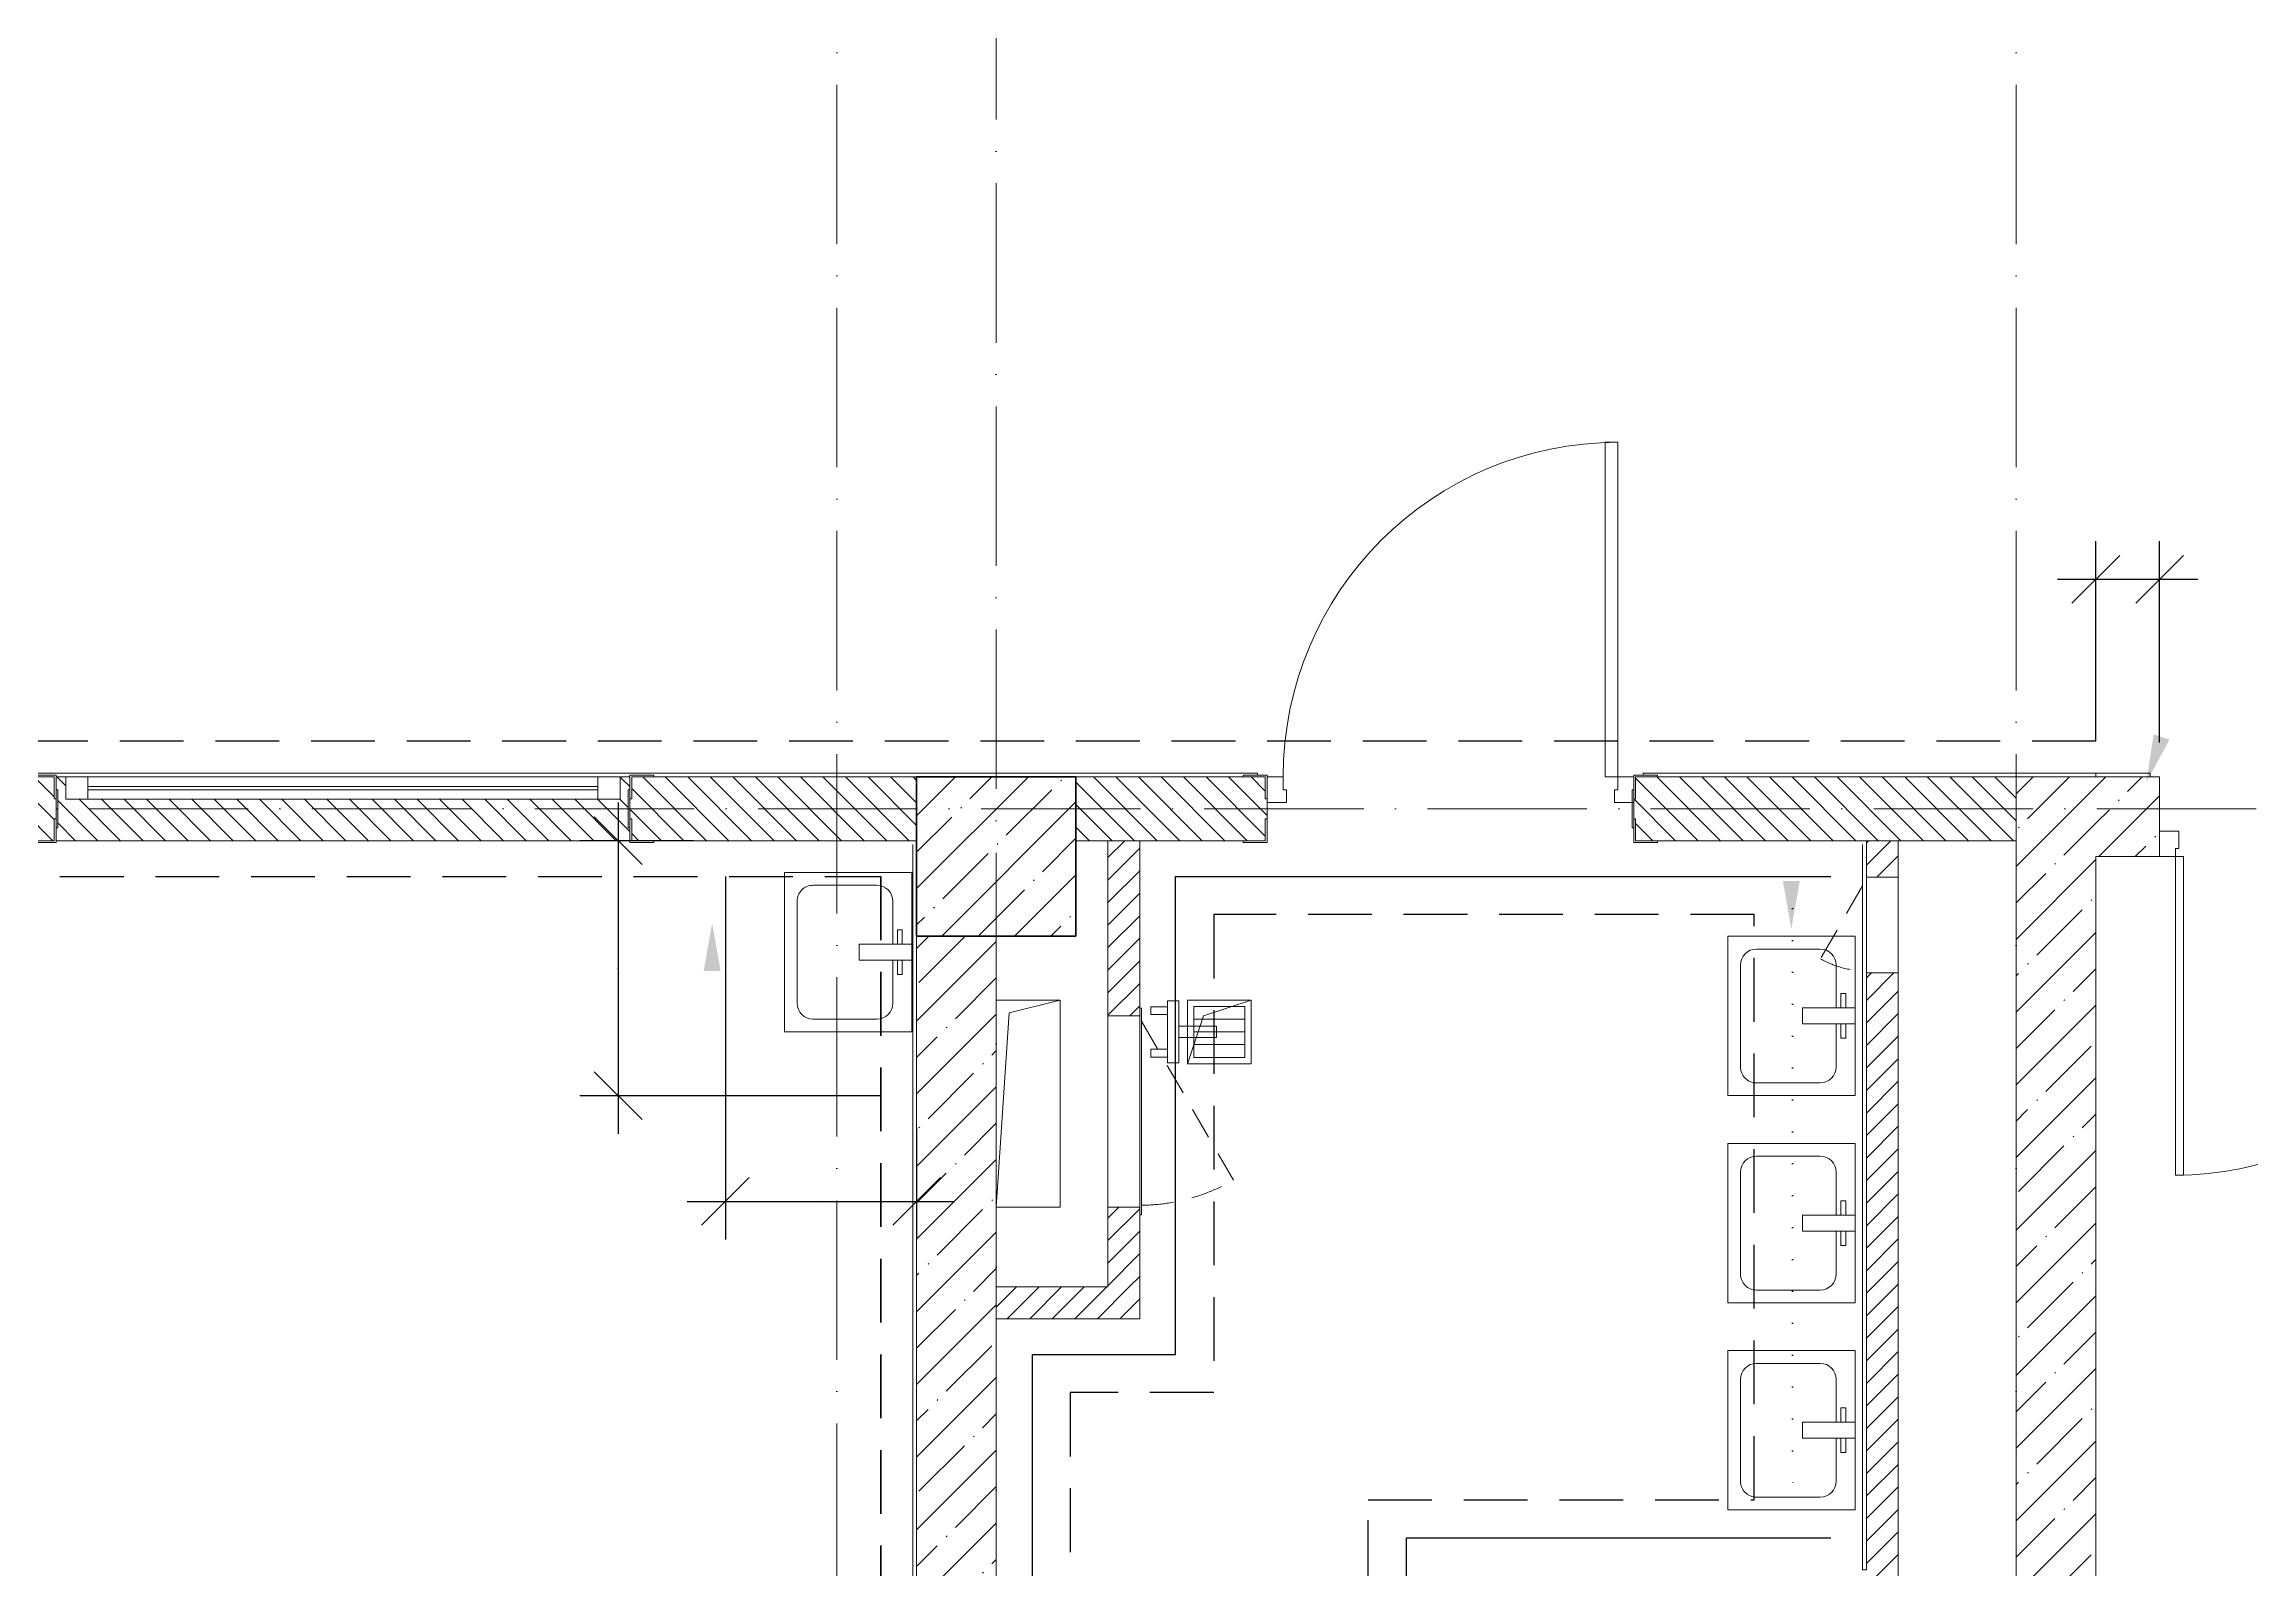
# Model space of a CAD drawing. Header units: millimetres. Extents: x -213536 to 1564669, y -45299 to 942238.
# Drawn here: x 492028 to 498955, y 507414 to 512202 of the extents above; entities that cross this region are included whole.
import ezdxf

# ---------------------------------------------------------------- set-up
doc = ezdxf.new("R2010")
doc.units = ezdxf.units.MM
for name, pattern in [('01 Штриховая _2 мм_', [300, 200, -100]), ('200_ШТРИХ_ш1п0_6_', [160, 100, -60]), ('50_200_ШТРИХ_1Т_ш5_п1_п1_', [700, 500, -100, 0, -100]), ('Пунктирная 1мм', [100, 0, -100]), ('Штриховая _2 мм - 1 мм_', [300, 200, -100])]:
    doc.linetypes.add(name, pattern=pattern)
for name, color, linetype, lineweight in [('0-1', 7, 'Continuous', 5), ('0-2', 7, 'Continuous', 9), ('3) ЖБ 4м', 3, 'Continuous', 30), ('Каркас_Импост', 7, 'Continuous', 13), ('Каркас_Импост-1', 7, 'Continuous', 9), ('Линии', 7, 'Continuous', 9), ('Несущие колонны', 7, 'Continuous', 9), ('Несущие колонны-1', 7, 'Continuous', 35), ('Обобщенные модели', 7, 'Continuous', 9), ('Общие ребра', 7, 'Continuous', 9), ('Окна', 7, 'Continuous', 9), ('Оси-2', 7, '50_200_ШТРИХ_1Т_ш5_п1_п1_', 9), ('Остекление-1', 7, 'Continuous', 9), ('Открывание в плане-2', 7, '200_ШТРИХ_ш1п0_6_', 9), ('Открывание-1', 7, 'Continuous', 9), ('Панель', 7, 'Continuous', 13), ('Размеры', 7, 'Continuous', 15), ('СТ-1_16', 7, '01 Штриховая _2 мм_', 90), ('Стены', 7, 'Continuous', 9), ('Стены-1', 7, 'Continuous', 13), ('Текстовые примечания', 7, 'Continuous', 9), ('Штриховка разреза-1', 7, 'Continuous', 9)]:
    doc.layers.add(name, color=color, linetype=linetype, lineweight=lineweight)
for name, color, linetype, lineweight, true_color in [('Сантехнические приборы-1', 7, 'Continuous', 9, 0xaaaaaa), ('СТ-11', 7, 'Continuous', 90, 0x800080), ('СТ-12', 4, 'Пунктирная 1мм', 90, 0x00ffff), ('СТ-1_1', 7, 'Штриховая _2 мм - 1 мм_', 90, 0x888888), ('СТ-1_13', 7, '01 Штриховая _2 мм_', 90, 0xd5d3c7)]:
    doc.layers.add(name, color=color, linetype=linetype, lineweight=lineweight, true_color=true_color)
doc.layers.get('0-2').off()
doc.styles.add('ISOCPEUR_I_1', font='isocpeui.ttf', dxfattribs={"width": 0.85, "height": 2.5})
doc.dimstyles.new('ISO-2_5_0_9К', dxfattribs={"dimscale": 304.8, "dimtxt": 248.995294, "dimasz": 0.492126, "dimexe": 0.393701, "dimexo": 0.328084, "dimgap": 0, "dimtad": 1, "dimdec": 0, "dimzin": 0, "dimdsep": 46, "dimtxsty": 'ISOCPEUR_I_1', "dimblk1": 'OBLIQUE', "dimblk2": 'OBLIQUE', "dimsah": 1, "dimcen": 0.09, "dimdle": 0.393701, "dimazin": 0, "dimtfac": 1, "dimtdec": 4, "dimtix": 1, "dimtmove": 0, "dimatfit": 3, "dimfxl": 1, "dimtvp": 1, "dimtolj": 1, "dimtzin": 0, "dimarcsym": 2})
pattern_1 = [(45, (0, 0), (-114.04925, 114.04925), []), (45, (114.05, 0), (-114.04925, 114.04925), [201.612, -40.322, 3.353, -36.97])]
pattern_2 = [(45, (0, 0), (-35.35534, 35.35534), [])]
pattern_3 = [(135, (0, 0), (-35.35534, -35.35534), [])]

# ---------------------------------------------------------------- blocks, each defined once
blk = doc.blocks.new('_Oblique')
at = {"color": 0, "linetype": 'ByBlock', "lineweight": -2}
blk.add_line((-0.5, -0.5), (0.5, 0.5), dxfattribs=at)
blk = doc.blocks.new('*D3995')
at = {"layer": 'Defpoints', "color": 0, "lineweight": 30, "transparency": 16777216}
for p in [(498666, 510522.6), (498466, 509914.4), (498666, 509910.4)]:
    blk.add_point(p, dxfattribs=at)
at = {"layer": 'Размеры', "color": 0, "lineweight": -2, "transparency": 16777216}
for p, q in [((498466, 510014.4), (498466, 510642.6)), ((498666, 510010.4), (498666, 510642.6)), ((498346, 510522.6), (498786, 510522.6))]:
    blk.add_line(p, q, dxfattribs=at)
at = {"layer": 'Размеры', "color": 0, "lineweight": -2, "transparency": 16777216, "xscale": 150, "yscale": 150, "zscale": 150, "rotation": 180}
blk.add_blockref('_Oblique', (498466, 510522.6), dxfattribs=at)
at = {"layer": 'Размеры', "color": 0, "lineweight": -2, "transparency": 16777216, "xscale": 150, "yscale": 150, "zscale": 150}
blk.add_blockref('_Oblique', (498666, 510522.6), dxfattribs=at)
at = {"layer": 'Размеры', "color": 0, "transparency": 16777216, "insert": (498566, 510523.9), "char_height": 2.5, "width": 568.858, "attachment_point": 5, "style": 'ISOCPEUR_I_1'}
blk.add_mtext('\\A1;200', dxfattribs=at)
blk = doc.blocks.new('*D3996')
at = {"layer": 'Defpoints', "color": 0, "lineweight": 30, "transparency": 16777216}
for p in [(494166, 509690.4), (494766, 508902.1), (494766, 508570.7)]:
    blk.add_point(p, dxfattribs=at)
at = {"layer": 'Размеры', "color": 0, "lineweight": -2, "transparency": 16777216}
for p, q in [((494166, 509590.4), (494166, 508450.7)), ((494766, 508802.1), (494766, 508450.7)), ((494046, 508570.7), (494886, 508570.7))]:
    blk.add_line(p, q, dxfattribs=at)
at = {"layer": 'Размеры', "color": 0, "lineweight": -2, "transparency": 16777216, "xscale": 150, "yscale": 150, "zscale": 150, "rotation": 180}
blk.add_blockref('_Oblique', (494166, 508570.7), dxfattribs=at)
at = {"layer": 'Размеры', "color": 0, "lineweight": -2, "transparency": 16777216, "xscale": 150, "yscale": 150, "zscale": 150}
blk.add_blockref('_Oblique', (494766, 508570.7), dxfattribs=at)
at = {"layer": 'Размеры', "color": 0, "transparency": 16777216, "insert": (494466, 508571.9), "char_height": 2.5, "width": 568.858, "attachment_point": 5, "style": 'ISOCPEUR_I_1'}
blk.add_mtext('\\A1;600', dxfattribs=at)
blk = doc.blocks.new('*D3997')
at = {"layer": 'Defpoints', "color": 0, "lineweight": 30, "transparency": 16777216}
for p in [(494166, 509702.4), (493829.4, 508902.1), (494754, 508902.1)]:
    blk.add_point(p, dxfattribs=at)
at = {"layer": 'Размеры', "color": 0, "lineweight": -2, "transparency": 16777216}
for p, q in [((493829.4, 509822.4), (493829.4, 508782.1)), ((494066, 509702.4), (493709.4, 509702.4)), ((494654, 508902.1), (493709.4, 508902.1))]:
    blk.add_line(p, q, dxfattribs=at)
at = {"layer": 'Размеры', "color": 0, "lineweight": -2, "transparency": 16777216, "xscale": 150, "yscale": 150, "zscale": 150}
for p, rotation in [((493829.4, 509702.4), 90), ((493829.4, 508902.1), 270)]:
    blk.add_blockref('_Oblique', p, dxfattribs=dict(at, rotation=rotation))
at = {"layer": 'Размеры', "color": 0, "transparency": 16777216, "insert": (493828.1, 509302.2), "char_height": 2.5, "width": 568.858, "attachment_point": 5, "rotation": 90, "style": 'ISOCPEUR_I_1'}
blk.add_mtext('\\A1;800', dxfattribs=at)
blk = doc.blocks.new('BSC_Колонна _Прямоугольная - 500х500-V12-АИ2_03_План отделки стен 3-го этажа _Часть 1_')
at = {"layer": 'Несущие колонны'}
h = blk.add_hatch(dxfattribs=at)
h.set_pattern_fill('FP_18', color=256, style=0, pattern_type=2)
h.set_pattern_definition([(45, (-65850, -64750), (-114.04925, 114.04925), []), (45, (-65735.95, -64750), (-114.04925, 114.04925), [201.613, -40.323, 3.353, -36.97])])
h.paths.add_polyline_path([(-250, -250), (250, -250), (250, 250), (-250, 250)], flags=0)
at = {"layer": 'Несущие колонны-1'}
for p, q in [((250, 250), (-250, 250)), ((-250, 250), (-250, -250)), ((250, -250), (250, 250)), ((-250, -250), (250, -250))]:
    blk.add_line(p, q, dxfattribs=at)
blk = doc.blocks.new('Дверь_СКБ_2Ст_Внутренняя_ШЕР - СОШ_Д-31__Дв_1600x2100h_ЛК_Лифтовой холл _зона безопасности МГН__EIS60-26412155-АИ2_03_План отделки стен 3-го этажа _Часть 1_')
at = {"layer": 'Каркас_Импост'}
for p, q in [((-787.5, 125), (-787.5, 45)), ((-787.5, 125), (-737.5, 125)), ((-737.5, 125), (-737.5, 100)), ((-727.5, 100), (-737.5, 100)), ((-727.5, 100), (-727.5, 45)), ((752.5, 100), (752.5, 45)), ((762.5, 100), (752.5, 100)), ((762.5, 125), (762.5, 100)), ((762.5, 125), (812.5, 125)), ((812.5, 125), (812.5, 45)), ((-787.5, 45), (-727.5, 45)), ((752.5, 45), (812.5, 45))]:
    blk.add_line(p, q, dxfattribs=at)
at = {"layer": 'Открывание-1'}
for centre, radius, start, end in [((762.5, 125), 1000, 90, 180), ((-737.5, 125), 500, 0, 90)]:
    blk.add_arc(centre, radius, start, end, dxfattribs=at)
at = {"layer": 'Панель'}
for p, q in [((762.5, 1125), (737.5, 1125)), ((737.5, 125), (737.5, 1125)), ((762.5, 1125), (762.5, 125)), ((-737.5, 625), (-712.5, 625)), ((-737.5, 625), (-737.5, 125)), ((-712.5, 125), (-712.5, 625)), ((-737.5, 125), (-712.5, 125)), ((762.5, 125), (737.5, 125))]:
    blk.add_line(p, q, dxfattribs=at)
blk = doc.blocks.new('SND_2D_Раковина1 - 400х300-17910372-АИ2_03_План отделки стен 3-го этажа _Часть 1_')
at = {"layer": 'Сантехнические приборы-1'}
for p, q in [((-250, -220), (-250, 180)), ((-250, 180), (250, 180)), ((-70, 150), (-25, 150)), ((-70, 135), (-70, 150)), ((-25, 180), (-25, 15)), ((25, 15), (25, 180)), ((70, 150), (25, 150)), ((70, 135), (70, 150)), ((250, 180), (250, -220)), ((-210, -130), (-210, 70)), ((-160, 120), (-25, 120)), ((-25, 135), (-70, 135)), ((25, 135), (70, 135)), ((25, 120), (160, 120)), ((210, 70), (210, -130)), ((-25, 15), (25, 15)), ((160, -180), (-160, -180)), ((250, -220), (-250, -220))]:
    blk.add_line(p, q, dxfattribs=at)
for centre, start, end in [((-160, 70), 90, 180), ((160, 70), 0, 90), ((-160, -130), 180, 270), ((160, -130), 270, 0)]:
    blk.add_arc(centre, 50, start, end, dxfattribs=at)
blk = doc.blocks.new('120_Окно_СКБ_1Ст - 120_Окно_СКБ_1Ст_классы 1800x800_E30-28726591-АИ2_03_План отделки стен 3-го этажа _Часть 1_')
at = {"layer": 'Каркас_Импост'}
for p, q in [((-870, 30), (-870, 100)), ((-870, 100), (-800, 100)), ((-800, 100), (-800, 30)), ((800, 30), (800, 100)), ((800, 100), (870, 100)), ((870, 100), (870, 30)), ((-800, 30), (-870, 30)), ((870, 30), (800, 30))]:
    blk.add_line(p, q, dxfattribs=at)
at = {"layer": 'Каркас_Импост-1'}
for p, q in [((870, 100), (-870, 100)), ((-870, 30), (870, 30))]:
    blk.add_line(p, q, dxfattribs=at)
at = {"layer": 'Остекление-1'}
for p, q in [((800, 70), (-800, 70)), ((800, 60), (-800, 60))]:
    blk.add_line(p, q, dxfattribs=at)
blk = doc.blocks.new('Дверь_СКБ_1Ст_Внутренняя_ШЕР - СОШ_Д-12_Дв_1150x2100h_С_У учеников_ душевые-28640903-АИ2_03_План отделки стен 3-го этажа _Часть 1_')
at = {"layer": 'Каркас_Импост'}
for p, q in [((-562.5, 100), (-562.5, 20)), ((-562.5, 100), (-512.5, 100)), ((-512.5, 100), (-512.5, 60)), ((537.5, 100), (537.5, 60)), ((537.5, 100), (587.5, 100)), ((587.5, 100), (587.5, 20)), ((-562.5, 20), (-502.5, 20)), ((-502.5, 60), (-512.5, 60)), ((-502.5, 60), (-502.5, 20)), ((527.5, 60), (527.5, 20)), ((537.5, 60), (527.5, 60)), ((527.5, 20), (587.5, 20))]:
    blk.add_line(p, q, dxfattribs=at)
at = {"layer": 'Открывание-1'}
blk.add_arc((537.5, 100), 1050, 90, 180, dxfattribs=at)
at = {"layer": 'Панель'}
for p, q in [((537.5, 1150), (497.5, 1150)), ((497.5, 100), (497.5, 1150)), ((537.5, 1150), (537.5, 100)), ((537.5, 100), (497.5, 100))]:
    blk.add_line(p, q, dxfattribs=at)
blk = doc.blocks.new('SND_2D_Раковина1 - 400х300-18442872-АИ2_03_План отделки стен 3-го этажа _Часть 1_')
at = {"layer": 'Сантехнические приборы-1'}
for p, q in [((-250, 220), (-250, -180)), ((250, 220), (-250, 220)), ((250, -180), (250, 220)), ((160, 180), (-160, 180)), ((-210, 130), (-210, -70)), ((210, -70), (210, 130)), ((-25, -180), (-25, -15)), ((-25, -15), (25, -15)), ((25, -15), (25, -180)), ((-160, -120), (-25, -120)), ((-70, -135), (-70, -150)), ((-25, -135), (-70, -135)), ((25, -120), (160, -120)), ((25, -135), (70, -135)), ((70, -135), (70, -150)), ((-250, -180), (250, -180)), ((-70, -150), (-25, -150)), ((70, -150), (25, -150))]:
    blk.add_line(p, q, dxfattribs=at)
for centre, start, end in [((-160, 130), 90, 180), ((160, 130), 360, 90), ((-160, -70), 180, 270), ((160, -70), 270, 360)]:
    blk.add_arc(centre, 50, start, end, dxfattribs=at)
blk = doc.blocks.new('154_Стойка_СКБ_Уголок - СМ-2180_200-28268025-АИ2_03_План отделки стен 3-го этажа _Часть 1_')
at = {"layer": 'Обобщенные модели'}
for p, q in [((125, 156), (125, 81)), ((200, 156), (125, 156)), ((131, 81), (131, 150)), ((131, 150), (200, 150)), ((200, 150), (200, 156)), ((125, 81), (131, 81)), ((131, 19), (125, 19)), ((125, 19), (125, -56)), ((131, -50), (131, 19)), ((125, -56), (200, -56)), ((200, -50), (131, -50)), ((200, -56), (200, -50))]:
    blk.add_line(p, q, dxfattribs=at)
blk = doc.blocks.new('Стойка_Влож_Полоса боковая - Полоса-28213942-АИ2_03_План отделки стен 3-го этажа _Часть 1_')
at = {"layer": 'Обобщенные модели'}
for p, q in [((-5, 60), (0, 60)), ((-5, -60), (-5, 60)), ((0, 31), (0, -31)), ((0, -60), (-5, -60))]:
    blk.add_line(p, q, dxfattribs=at)
blk = doc.blocks.new('154_Стойка_СКБ_Уголок - СМ-2480_200-28346303-АИ2_03_План отделки стен 3-го этажа _Часть 1_')
at = {"layer": 'Обобщенные модели'}
for p, q in [((125, 156), (125, 81)), ((200, 156), (125, 156)), ((131, 81), (131, 150)), ((131, 150), (200, 150)), ((200, 150), (200, 156)), ((125, 81), (131, 81)), ((131, 19), (125, 19)), ((125, 19), (125, -56)), ((131, -50), (131, 19)), ((125, -56), (200, -56)), ((200, -50), (131, -50)), ((200, -56), (200, -50))]:
    blk.add_line(p, q, dxfattribs=at)
blk = doc.blocks.new('AR_Отверстие Ниша - Лючок-32402909-АИ2_03_План отделки стен 3-го этажа _Часть 1_')
at = {"layer": 'Окна'}
for p, q in [((150, 50), (-150, 50)), ((-150, 50), (-150, -50)), ((150, -50), (150, 50)), ((-150, -50), (150, -50))]:
    blk.add_line(p, q, dxfattribs=at)
blk = doc.blocks.new('Л_Общий_Лючок - Лючок-29778125-АИ2_03_План отделки стен 3-го этажа _Часть 1_')
at = {"layer": 'Открывание в плане-2'}
blk.add_line((273.2, 12), (44.6, 144), dxfattribs=at)
blk.add_arc((294, 0), 288, 150, 177.60051, dxfattribs=at)
blk = doc.blocks.new('AR_Отверстие Ниша - Лючок-32403432-АИ2_03_План отделки стен 3-го этажа _Часть 1_')
at = {"layer": 'Окна'}
for p, q in [((-300, 50), (300, 50)), ((-300, -50), (-300, 50)), ((300, 50), (300, -50)), ((300, -50), (-300, -50))]:
    blk.add_line(p, q, dxfattribs=at)
blk = doc.blocks.new('Л_Общий_Лючок - Лючок-29753650-АИ2_03_План отделки стен 3-го этажа _Часть 1_')
at = {"layer": 'Окна'}
for p, q in [((-24, 0), (-24, -6)), ((0, 0), (-24, 0)), ((624, 0), (600, 0)), ((624, 0), (624, -6)), ((-24, -6), (624, -6))]:
    blk.add_line(p, q, dxfattribs=at)
at = {"layer": 'Открывание в плане-2'}
blk.add_line((583.6, -6), (84.8, -294), dxfattribs=at)
blk.add_arc((594, 0), 588, 180.58763, 210, dxfattribs=at)
blk = doc.blocks.new('AR_Отверстие прямоугольное _в плите_ - AR_Отверстие прямоугольное _в плите_-30459207-АИ2_03_План отделки стен 3-го этажа _Часть 1_')
at = {"layer": 'Обобщенные модели'}
for p, q in [((100, 100), (-100, 100)), ((-100, 100), (-100, -100)), ((-50, 50), (100, 100)), ((100, -100), (100, 100)), ((-100, -100), (-50, 50)), ((-100, -100), (100, -100))]:
    blk.add_line(p, q, dxfattribs=at)
blk = doc.blocks.new('AR_Отверстие прямоугольное _в плите_ - AR_Отверстие прямоугольное _в плите_-30459250-АИ2_03_План отделки стен 3-го этажа _Часть 1_')
at = {"layer": 'Обобщенные модели'}
for p, q in [((100, 325), (-100, 325)), ((-100, -325), (-60, 285)), ((-60, 285), (100, 325)), ((100, -325), (100, 325)), ((-100, -325), (100, -325))]:
    blk.add_line(p, q, dxfattribs=at)
blk = doc.blocks.new('АИ_2D_Кран настенный для ванны с душем - 2D_Кран настенный для ванны с душем-24839423-АИ2_03_План отделки стен 3-го этажа _Часть 1_')
at = {"layer": 'Сантехнические приборы-1'}
for p, q in [((-54.5, 0), (-79.1, 0)), ((-79.1, 0), (-79.1, -52.5)), ((-54.5, -52.5), (-54.5, 0)), ((54.5, -52.5), (54.5, 0)), ((54.5, 0), (79.1, 0)), ((79.1, 0), (79.1, -52.5)), ((-97.5, -87.5), (-97.5, -52.5)), ((-97.5, -52.5), (97.5, -52.5)), ((97.5, -52.5), (97.5, -87.5)), ((97.5, -87.5), (-97.5, -87.5)), ((-18.1, -205.8), (-18.1, -87.5)), ((18.1, -87.5), (18.1, -205.8)), ((18.1, -205.8), (-18.1, -205.8))]:
    blk.add_line(p, q, dxfattribs=at)
blk = doc.blocks.new('0125-Р-ОО-Ш2-АР-о_23_10_2024_rvt-1-АИ2_03_План отделки стен 3-го этажа _Часть 1_')
at = {"layer": 'Штриховка разреза-1'}
h = blk.add_hatch(dxfattribs=at)
h.set_pattern_fill('FP_1', color=256, style=0, pattern_type=2)
h.set_pattern_definition(pattern_3)
h.paths.add_polyline_path([(62930, 64800), (64700, 64800), (64700, 64840), (64695, 64840), (64695, 64960), (64700, 64960), (64700, 65000), (64670, 65000), (64670, 64930), (62930, 64930), (62930, 65000), (62900, 65000), (62900, 64960), (62905, 64960), (62905, 64840), (62900, 64840), (62900, 64800), (62905, 64800)], flags=0)
h.paths.add_polyline_path([(65600, 64800), (65600, 65000), (64706, 65000), (64706, 64931), (64700, 64931), (64700, 64869), (64706, 64869), (64706, 64800), (65301.2, 64800)], flags=0)
h.paths.add_polyline_path([(62694, 64800), (62894, 64800), (62894, 64869), (62900, 64869), (62900, 64931), (62894, 64931), (62894, 65000), (60100, 65000), (60100, 64800)], flags=0)
h = blk.add_hatch(dxfattribs=at)
h.set_pattern_fill('FP_1', color=256, style=0, pattern_type=2)
h.set_pattern_definition(pattern_3)
h.paths.add_polyline_path([(69050, 64800), (69050, 65000), (67856, 65000), (67856, 64931), (67850, 64931), (67850, 64869), (67856, 64869), (67856, 64800), (67925, 64800)], flags=0)
h.paths.add_polyline_path([(66625, 64800), (66694, 64800), (66694, 64869), (66700, 64869), (66700, 64931), (66694, 64931), (66694, 65000), (66100, 65000), (66100, 64800), (66494, 64800)], flags=0)
h = blk.add_hatch(dxfattribs=at)
h.set_pattern_fill('FP_2', color=256, style=0, pattern_type=2)
h.set_pattern_definition(pattern_1)
h.paths.add_polyline_path([(69069.9, 57500), (69300, 57500), (69300, 65000), (69050, 65000), (69050, 57500)], flags=0)
h = blk.add_hatch(dxfattribs=at)
h.set_pattern_fill('FP_2', color=256, style=0, pattern_type=2)
h.set_pattern_definition(pattern_1)
h.paths.add_polyline_path([(71600, 64750), (71600, 65000), (71100, 65000), (71100, 64750)], flags=0)
h.paths.add_polyline_path([(69300, 64750), (69500, 64750), (69500, 65000), (69300, 65000)], flags=0)
h = blk.add_hatch(dxfattribs=at)
h.set_pattern_fill('FP_38', color=256, style=0, pattern_type=2)
h.set_pattern_definition(pattern_2)
h.paths.add_polyline_path([(66276, 63400), (66300, 63400), (66299, 63650), (66200, 63650), (66200, 63400)], flags=0)
h.paths.add_polyline_path([(66200, 64250), (66300, 64250), (66300, 64800), (66200, 64800)], flags=0)
h = blk.add_hatch(dxfattribs=at)
h.set_pattern_fill('FP_38', color=256, style=0, pattern_type=2)
h.set_pattern_definition(pattern_2)
h.paths.add_polyline_path([(68580, 57250), (68680, 57250), (68680, 57350), (68580, 57350)], flags=0)
h.paths.add_polyline_path([(68668.9, 57650), (68680, 57650), (68680, 59800), (68677, 59800), (68677, 59847), (68583, 59847), (68583, 59800), (68580, 59800), (68580, 57650)], flags=0)
h.paths.add_polyline_path([(68677, 59850), (68680, 59850), (68680, 60840), (68580, 60840), (68580, 59850), (68607.6, 59850)], flags=0)
h.paths.add_polyline_path([(68604, 61240), (68680, 61240), (68680, 61670), (68580, 61670), (68581, 61240), (68598.8, 61240)], flags=0)
h.paths.add_polyline_path([(68604, 62170), (68680, 62170), (68680, 64385), (68580, 64385), (68581, 62170), (68598.8, 62170)], flags=0)
h.paths.add_polyline_path([(68680, 64685), (68680, 64800), (68580, 64800), (68580, 64685), (68675, 64685)], flags=0)
h = blk.add_hatch(dxfattribs=at)
h.set_pattern_fill('FP_2', color=256, style=0, pattern_type=2)
h.set_pattern_definition(pattern_1)
h.paths.add_polyline_path([(65850, 57500), (65850, 64500), (65600, 64500), (65600, 57500)], flags=0)
h = blk.add_hatch(dxfattribs=at)
h.set_pattern_fill('FP_38', color=256, style=0, pattern_type=2)
h.set_pattern_definition(pattern_2)
h.paths.add_polyline_path([(65850, 63300), (66300, 63300), (66300, 63400), (65850, 63400)], flags=0)
at = {"layer": 'Линии'}
for p, q in [((66450, 64300), (66650, 64300)), ((66450, 64100), (66450, 64300)), ((66650, 64300), (66650, 64100)), ((66470, 64280), (66630, 64280)), ((66470, 64120), (66470, 64280)), ((66630, 64240), (66470, 64240)), ((66630, 64280), (66630, 64120)), ((66630, 64200), (66470, 64200)), ((66630, 64160), (66470, 64160)), ((66650, 64100), (66450, 64100)), ((66630, 64120), (66470, 64120))]:
    blk.add_line(p, q, dxfattribs=at)
at = {"layer": 'Стены-1'}
for p, q in [((62930, 65000), (62900, 65000)), ((64700, 65000), (64670, 65000)), ((65600, 65000), (64775, 65000)), ((66625, 65000), (66100, 65000)), ((69050, 65000), (67925, 65000)), ((69050, 64800), (69050, 65000)), ((69300, 65000), (69050, 65000)), ((69050, 65000), (69050, 57500)), ((69500, 65000), (69300, 65000)), ((69500, 64750), (69500, 65000)), ((66700, 64869), (66700, 64931)), ((62900, 64800), (64700, 64800)), ((64775, 64800), (65600, 64800)), ((66100, 64800), (66625, 64800)), ((66200, 64800), (66200, 64250)), ((66300, 64800), (66200, 64800)), ((66300, 64274), (66300, 64800)), ((67925, 64800), (69050, 64800)), ((68580, 64800), (68580, 64788)), ((68680, 64800), (68580, 64800)), ((68680, 64685), (68680, 64800)), ((69300, 57500), (69300, 64750)), ((69300, 64750), (69500, 64750)), ((65600, 64500), (65600, 57500)), ((65850, 57500), (65850, 64500)), ((68680, 62170), (68680, 64385)), ((66200, 63650), (66200, 63400)), ((66300, 63400), (66300, 63626)), ((66200, 63400), (65850, 63400)), ((65850, 63400), (65850, 63300)), ((66300, 63300), (66300, 63400)), ((65850, 63300), (66300, 63300))]:
    blk.add_line(p, q, dxfattribs=at)
at = {"layer": '0-2'}
for name, p in [('Дверь_СКБ_1Ст_Внутренняя_ШЕР - СОШ_Д-12_Дв_1150x2100h_С_У учеников_ душевые-28640903-АИ2_03_План отделки стен 3-го этажа _Часть 1_', (67262.5, 64900)), ('120_Окно_СКБ_1Ст - 120_Окно_СКБ_1Ст_классы 1800x800_E30-28726591-АИ2_03_План отделки стен 3-го этажа _Часть 1_', (63800, 64900)), ('154_Стойка_СКБ_Уголок - СМ-2480_200-28346303-АИ2_03_План отделки стен 3-го этажа _Часть 1_', (64575, 64850)), ('BSC_Колонна _Прямоугольная - 500х500-V12-АИ2_03_План отделки стен 3-го этажа _Часть 1_', (65850, 64750)), ('154_Стойка_СКБ_Уголок - СМ-2180_200-28268025-АИ2_03_План отделки стен 3-го этажа _Часть 1_', (67725, 64850)), ('Стойка_Влож_Полоса боковая - Полоса-28213942-АИ2_03_План отделки стен 3-го этажа _Часть 1_', (64700, 64900)), ('Стойка_Влож_Полоса боковая - Полоса-28213942-АИ2_03_План отделки стен 3-го этажа _Часть 1_', (67850, 64900)), ('AR_Отверстие прямоугольное _в плите_ - AR_Отверстие прямоугольное _в плите_-30459250-АИ2_03_План отделки стен 3-го этажа _Часть 1_', (65950, 63975)), ('AR_Отверстие прямоугольное _в плите_ - AR_Отверстие прямоугольное _в плите_-30459207-АИ2_03_План отделки стен 3-го этажа _Часть 1_', (66550, 64200))]:
    blk.add_blockref(name, p, dxfattribs=at)
for name, p, rotation in [('154_Стойка_СКБ_Уголок - СМ-2480_200-28346303-АИ2_03_План отделки стен 3-го этажа _Часть 1_', (63025, 64950), 180), ('154_Стойка_СКБ_Уголок - СМ-2180_200-28268025-АИ2_03_План отделки стен 3-го этажа _Часть 1_', (66825, 64950), 180), ('Стойка_Влож_Полоса боковая - Полоса-28213942-АИ2_03_План отделки стен 3-го этажа _Часть 1_', (62900, 64900), 180), ('Дверь_СКБ_2Ст_Внутренняя_ШЕР - СОШ_Д-31__Дв_1600x2100h_ЛК_Лифтовой холл _зона безопасности МГН__EIS60-26412155-АИ2_03_План отделки стен 3-го этажа _Часть 1_', (70312.5, 64875), 180), ('SND_2D_Раковина1 - 400х300-17910372-АИ2_03_План отделки стен 3-го этажа _Часть 1_', (65405, 64450), 269.9999999999997), ('Л_Общий_Лючок - Лючок-29778125-АИ2_03_План отделки стен 3-го этажа _Часть 1_', (68580, 64385), 90.00000000000006), ('AR_Отверстие Ниша - Лючок-32402909-АИ2_03_План отделки стен 3-го этажа _Часть 1_', (68630, 64535), 270.0000000000001), ('SND_2D_Раковина1 - 400х300-18442872-АИ2_03_План отделки стен 3-го этажа _Часть 1_', (68365, 64250), 90.0000000000001), ('АИ_2D_Кран настенный для ванны с душем - 2D_Кран настенный для ванны с душем-24839423-АИ2_03_План отделки стен 3-го этажа _Часть 1_', (66335, 64200), 89.99999999999805), ('AR_Отверстие Ниша - Лючок-32403432-АИ2_03_План отделки стен 3-го этажа _Часть 1_', (66250, 63950), 270), ('Л_Общий_Лючок - Лючок-29753650-АИ2_03_План отделки стен 3-го этажа _Часть 1_', (66300, 63650), 90.00000000000001), ('SND_2D_Раковина1 - 400х300-18442872-АИ2_03_План отделки стен 3-го этажа _Часть 1_', (68365, 63600), 90.0000000000001), ('SND_2D_Раковина1 - 400х300-18442872-АИ2_03_План отделки стен 3-го этажа _Часть 1_', (68365, 62950), 90.0000000000001)]:
    blk.add_blockref(name, p, dxfattribs=dict(at, rotation=rotation))
blk = doc.blocks.new('3этВверх')
at = {"layer": 'Текстовые примечания'}
for points in [[(498624.3, 509885.6), (498697.3, 510019.2), (498647.2, 510036.1)], [(497510.5, 509425.8), (497537, 509575.8), (497484.1, 509575.8)], [(494124.3, 509444), (494097.9, 509294), (494150.8, 509294)]]:
    blk.add_hatch(color=256, dxfattribs=at).paths.add_polyline_path(points, flags=0)
at = {"layer": 'Общие ребра'}
blk.add_line((498466, 509914.4), (498466, 509902.4), dxfattribs=at)
at = {"layer": 'СТ-11', "lineweight": 25}
for p, q in [((495578, 509590.4), (497634, 509590.4)), ((495578, 508090.4), (495578, 509590.4)), ((495128, 508090.4), (495128, 504214.4)), ((495128, 508090.4), (495578, 508090.4)), ((496303, 507514.4), (497634, 507514.4)), ((496303, 507190.4), (496303, 507514.4))]:
    blk.add_line(p, q, dxfattribs=at)
at = {"layer": 'СТ-12', "lineweight": 25}
blk.add_line((497514, 509489.8), (497514, 507609.8), dxfattribs=at)
at = {"layer": 'СТ-1_1', "lineweight": 25}
for p, q in [((498466, 510014.4), (455328, 510014.4)), ((491778, 509590.4), (494654, 509590.4))]:
    blk.add_line(p, q, dxfattribs=at)
at = {"layer": 'СТ-1_13'}
blk.add_line((494654, 509590.4), (494654, 502264.4), dxfattribs=at)
at = {"layer": 'СТ-1_16', "lineweight": 25}
for p, q in [((497394, 509470.4), (495698, 509470.4)), ((495698, 509470.4), (495698, 507970.4)), ((497394, 507634.4), (497394, 509470.4)), ((495698, 507970.4), (495248, 507970.4)), ((495248, 507970.4), (495248, 504334.4)), ((496183, 507070.4), (496183, 507634.4)), ((496183, 507634.4), (497394, 507634.4))]:
    blk.add_line(p, q, dxfattribs=at)
at = {"layer": 'Стены'}
for p, q in [((497734, 507414.4), (497734, 509690.4)), ((497746, 509690.4), (497746, 509587.4)), ((497746, 509287.4), (497746, 507414.4)), ((497734, 507414.4), (497746, 507414.4))]:
    blk.add_line(p, q, dxfattribs=at)
at = {"layer": 'Стены-1'}
for p, q in [((495836, 509914.4), (488341, 509914.4)), ((492066, 509902.4), (492096, 509902.4)), ((493836, 509902.4), (493866, 509902.4)), ((493941, 509902.4), (494766, 509902.4)), ((495266, 509902.4), (495791, 509902.4)), ((495836, 509908.4), (495836, 509914.4)), ((498636, 509914.4), (497046, 509914.4)), ((497046, 509914.4), (497046, 509908.4)), ((497091, 509902.4), (498636, 509902.4)), ((498636, 509902.4), (498636, 509914.4)), ((494766, 509702.4), (494754, 509702.4)), ((494754, 509690.4), (494754, 502164.4)), ((494766, 502402.4), (494766, 509402.4))]:
    blk.add_line(p, q, dxfattribs=at)
at = {"layer": '0-1'}
blk.add_blockref('0125-Р-ОО-Ш2-АР-о_23_10_2024_rvt-1-АИ2_03_План отделки стен 3-го этажа _Часть 1_', (429166, 444902.4), dxfattribs=at)
blk = doc.blocks.new('Ос 3 эт верх часть')
at = {"layer": 'Оси-2'}
for p, q in [((494516, 535177.6), (494516, 499613)), ((498216, 535177.6), (498216, 499613)), ((495016, 534868.3), (495016, 499613)), ((535374.3, 509802.4), (426847.2, 509802.4))]:
    blk.add_line(p, q, dxfattribs=at)
at = {"layer": 'Размеры'}
for base, p1, p2, override, picture, middle in [((498666, 510522.6), (498466, 509914.4), (498666, 509910.4), {"dimpost": '<>', "dimfxl": 200.039996}, '*D3995', (498566, 510523.9)), ((494766, 508570.7), (494166, 509690.4), (494766, 508902.1), {"dimpost": '<>', "dimfxl": 990.737519}, '*D3996', (494466, 508571.9))]:
    dim = blk.add_linear_dim(base=base, p1=p1, p2=p2, dimstyle='ISO-2_5_0_9К', override=override, dxfattribs=at)
    dim.commit()
    dim.dimension.update_dxf_attribs({"geometry": picture, "text_midpoint": middle})
dim = blk.add_linear_dim(base=(493829.4, 508902.1), p1=(494166, 509702.4), p2=(494754, 508902.1), angle=90, dimstyle='ISO-2_5_0_9К', override={"dimpost": '<>', "dimfxl": 993.161731}, dxfattribs=at)
dim.commit()
dim.dimension.update_dxf_attribs({"geometry": '*D3997', "text_midpoint": (493828.1, 509302.2)})

msp = doc.modelspace()

# ---------------------------------------------------------------- block references
at = {"color": 5, "lineweight": 30}
msp.add_blockref('Ос 3 эт верх часть', (0, 0), dxfattribs=at)
at = {"layer": '3) ЖБ 4м'}
msp.add_blockref('3этВверх', (0, 0), dxfattribs=at)

doc.saveas('drawing.dxf')
